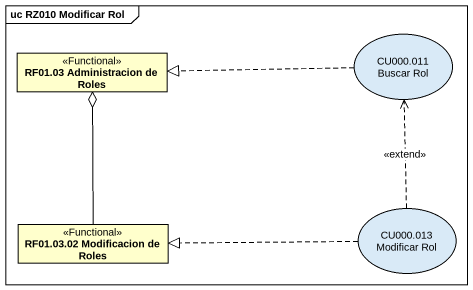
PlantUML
@startuml
mainframe uc RZ010 Modificar Rol
allowmixing
hide circle
hide empty members
usecase "CU000.011 Buscar Rol" as CU000_011_Buscar_Rol
class "RF01.03 Administracion de Roles" as RF01_03_Administracion_de <<Functional>>
usecase "CU000.013 Modificar Rol" as CU000_013_Modificar_Rol
class "RF01.03.02 Modificacion de Roles" as RF01_03_02_Modificacion_de <<Functional>>
CU000_011_Buscar_Rol .left.|> RF01_03_Administracion_de
CU000_013_Modificar_Rol .up.> CU000_011_Buscar_Rol : <<extend>>
CU000_013_Modificar_Rol .left.|> RF01_03_02_Modificacion_de
RF01_03_02_Modificacion_de -up-o RF01_03_Administracion_de
@enduml
